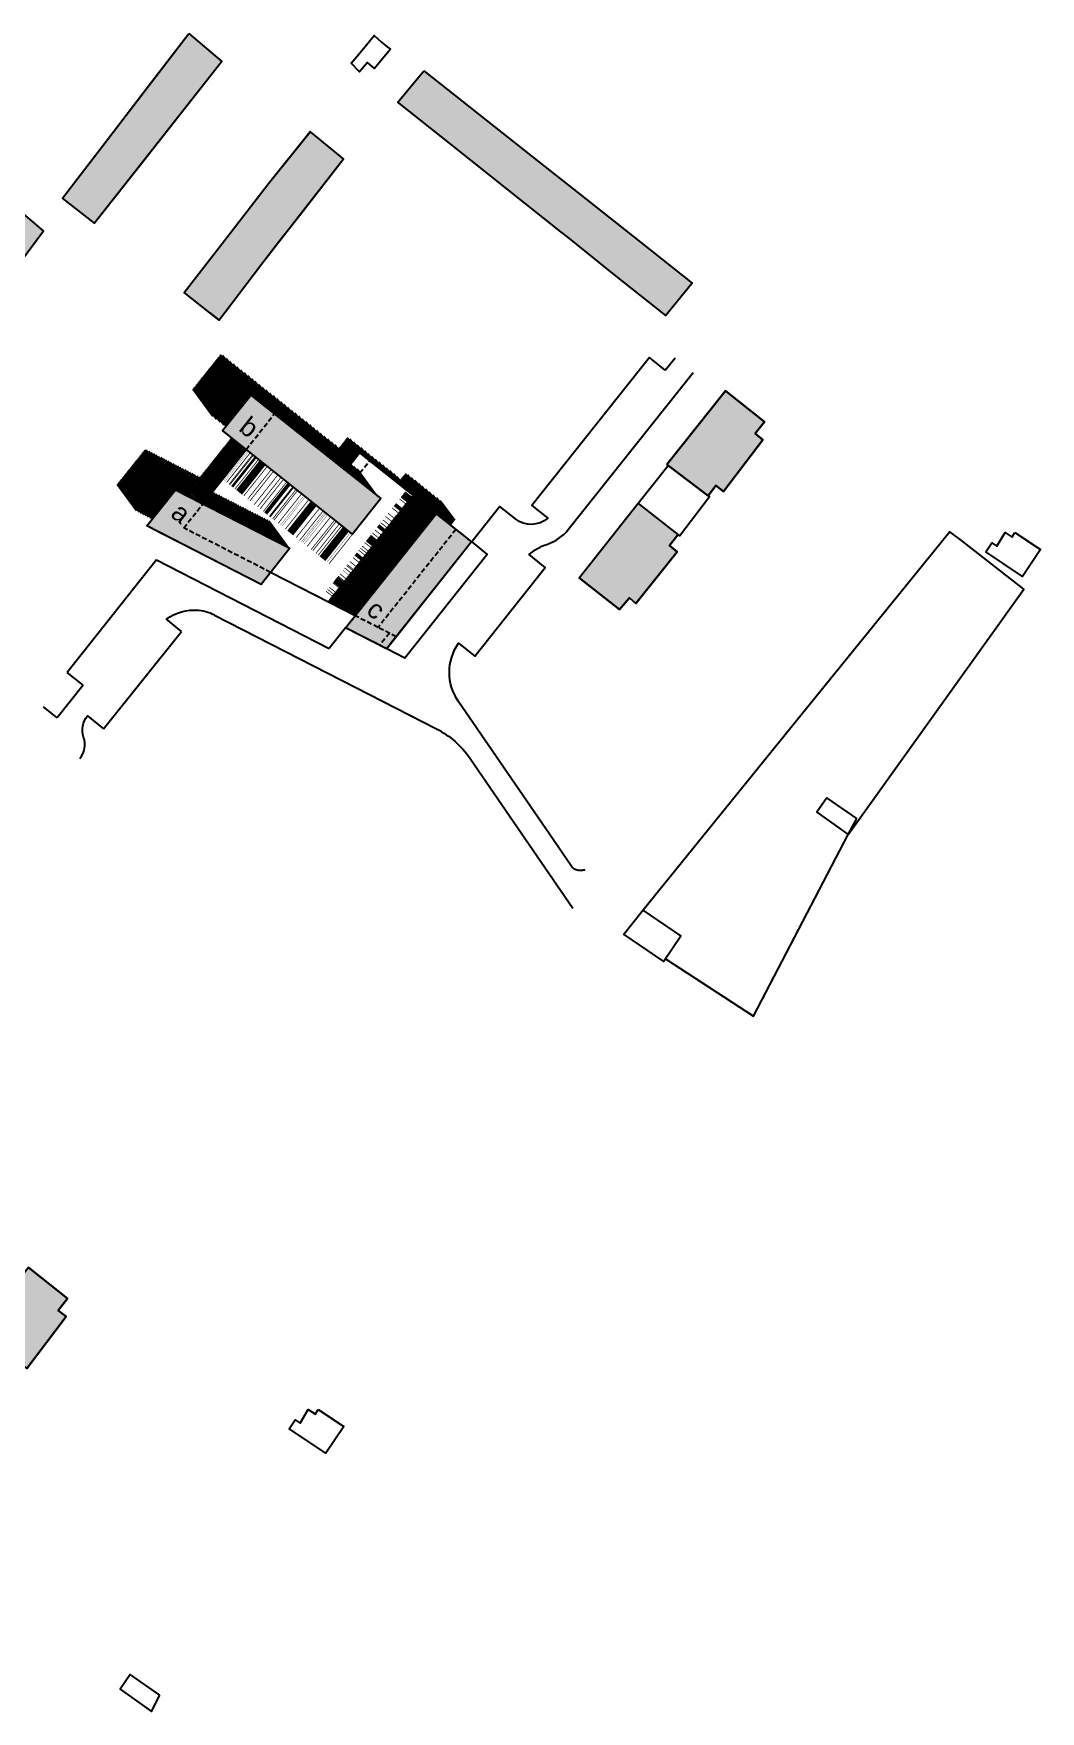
# Model space of a CAD drawing. Header units: metres. Extents: x -664657 to -643449, y -1076720 to -1062383.
# Drawn here: x -661961.7 to -661694.9, y -1067612.3 to -1067168 of the extents above; entities that cross this region are included whole.
import ezdxf

# ---------------------------------------------------------------- set-up
doc = ezdxf.new("R2010")
doc.units = ezdxf.units.M
doc.header["$LTSCALE"] = 0.1
doc.linetypes.add('DASHED', pattern=[19.05, 12.7, -6.35])
doc.layers.get('0').update_dxf_attribs({"color": 8, "lineweight": 9})
for name, color, linetype in [('AA_THER_katastr', 7, 'Continuous'), ('AA_THER_popis', 6, 'Continuous'), ('AA_THER_srafy', 52, 'Continuous'), ('AA_THER_SRAFY KATASTR', 14, 'Continuous'), ('AA_THER_ZELEŇ', 53, 'Continuous'), ('AA_THER_čárkovaná', 5, 'DASHED'), ('Vlastníci', 20, 'Continuous')]:
    doc.layers.add(name, color=color, linetype=linetype)
doc.layers.add('FLOATING-WINDOWS', color=2, linetype='Continuous', plot=False)
doc.styles.get("Standard").update_dxf_attribs({"font": 'arial.ttf', "width": 0.8})
pattern_1 = [(126.512676, (-656030.25998, -1069498.58042), (-0.255182765, -0.188912696), [])]

msp = doc.modelspace()

# ---------------------------------------------------------------- hatches: boundary and pattern name
at = {"layer": 'AA_THER_srafy', "linetype": 'ByBlock', "lineweight": 9}
h = msp.add_hatch(dxfattribs=at)
h.set_pattern_fill('ANSI31', color=250, scale=0.1, angle=120, style=0)
h.set_pattern_definition(pattern_1)
h.paths.add_polyline_path([(-661904.123, -1067263.704), (-661897.861, -1067268.682), (-661897.861, -1067268.682), (-661897.861, -1067268.682), (-661879.044, -1067283.644), (-661876.775, -1067280.789), (-661911.988, -1067252.794), (-661919.614, -1067262.298), (-661914.677, -1067268.943), (-661910.763, -1067272.055)])
at = {"layer": 'AA_THER_srafy', "lineweight": 9}
h = msp.add_hatch(color=254, dxfattribs=at)
h.dxf.hatch_style = 1
h.paths.add_polyline_path([(-661919.602, -1067304.506), (-661901.393, -1067313.831), (-661893.776, -1067304.25), (-661924.038, -1067288.752), (-661931.656, -1067298.333), (-661920.855, -1067303.864)])
h.paths.add_polyline_path([(-661904.123, -1067263.704), (-661869.682, -1067291.087), (-661877.151, -1067300.48), (-661911.591, -1067273.097)])
at = {"layer": 'AA_THER_srafy', "linetype": 'ByBlock', "lineweight": 9}
h = msp.add_hatch(dxfattribs=at)
h.set_pattern_fill('ANSI31', color=250, scale=0.1, angle=120, style=0)
h.set_pattern_definition(pattern_1)
h.paths.add_polyline_path([(-661924.038, -1067288.752), (-661916.775, -1067292.471), (-661905.329, -1067278.075), (-661909.243, -1067274.964), (-661917.575, -1067285.443), (-661932.052, -1067278.03), (-661939.678, -1067287.534), (-661934.741, -1067294.179), (-661930.202, -1067296.504)])
h = msp.add_hatch(dxfattribs=at)
h.set_pattern_fill('ANSI31', color=250, scale=0.1, angle=120, style=0)
h.set_pattern_definition([(126.512676, (-656030.25998, -1069498.58042), (-0.255182765, -0.188912696), [])])
h.paths.add_polyline_path([(-661849.917, -1067296.757), (-661853.62, -1067291.773), (-661863.009, -1067284.307), (-661864.334, -1067285.973), (-661878.395, -1067274.794), (-661880.689, -1067277.678), (-661876.775, -1067280.79), (-661876.775, -1067280.79), (-661875.805, -1067279.569), (-661875.31, -1067278.947), (-661854.99, -1067295.103), (-661854.99, -1067295.103), (-661851.076, -1067298.215), (-661849.746, -1067299.273), (-661850.795, -1067297.861)])
h = msp.add_hatch(dxfattribs=at)
h.set_pattern_fill('ANSI31', color=250, scale=0.1, angle=120, style=0)
h.set_pattern_definition(pattern_1)
h.paths.add_polyline_path([(-661875.05, -1067283.862), (-661877.603, -1067281.832), (-661879.044, -1067283.644), (-661869.682, -1067291.087)], flags=17)
h = msp.add_hatch(dxfattribs=at)
h.set_pattern_fill('ANSI31', color=250, scale=0.1, angle=120, style=0)
h.set_pattern_definition(pattern_1)
h.paths.add_polyline_path([(-661893.776, -1067304.25), (-661899.143, -1067297.025), (-661914.246, -1067289.29), (-661916.775, -1067292.471)])
h = msp.add_hatch(dxfattribs=at)
h.set_pattern_fill('ANSI31', color=250, scale=0.1, angle=120, style=0)
h.set_pattern_definition(pattern_1)
h.paths.add_polyline_path([(-661855.044, -1067295.06), (-661861.251, -1067290.125), (-661883.721, -1067318.387), (-661883.117, -1067318.696), (-661876.459, -1067322.106)])
at = {"layer": 'AA_THER_srafy', "lineweight": 9}
h = msp.add_hatch(color=254, dxfattribs=at)
h.dxf.hatch_style = 1
h.paths.add_polyline_path([(-661845.577, -1067302.587), (-661855.031, -1067295.07), (-661878.998, -1067325.3), (-661868.104, -1067330.879)])
at = {"layer": 'AA_THER_SRAFY KATASTR'}
h = msp.add_hatch(color=252, dxfattribs=at)
h.paths.add_polyline_path([(-661920.552, -1067167.952), (-661911.739, -1067175.327), (-661945.489, -1067218.198), (-661953.989, -1067211.573)])
h.paths.add_polyline_path([(-661888.364, -1067193.952), (-661879.552, -1067201.181), (-661890.239, -1067214.931), (-661901.302, -1067229.077), (-661910.989, -1067241.94), (-661912.456, -1067243.889), (-661914.927, -1067241.94), (-661921.714, -1067236.544), (-661910.427, -1067221.952), (-661899.364, -1067207.702)])
h.paths.add_polyline_path([(-661966.864, -1067213.555), (-661958.989, -1067220.305), (-661979.677, -1067247.963), (-662014.114, -1067291.315), (-662022.864, -1067284.315)])
h.paths.add_polyline_path([(-661865.177, -1067186.077), (-661794.989, -1067241.952), (-661794.114, -1067242.577), (-661787.177, -1067234.077), (-661800.864, -1067223.202), (-661815.239, -1067211.827), (-661829.427, -1067200.577), (-661843.864, -1067189.202), (-661858.239, -1067177.827)])
h = msp.add_hatch(color=252, dxfattribs=at)
h.paths.add_polyline_path([(-661817.065, -1067312.04), (-661806.444, -1067320.465), (-661803.787, -1067317.398), (-661802.101, -1067318.86), (-661791.087, -1067305.191), (-661793.178, -1067303.507), (-661790.878, -1067300.573), (-661801.416, -1067292.312)])
h.paths.add_polyline_path([(-661793.848, -1067282.056), (-661793.5, -1067282.332), (-661782.934, -1067290.326), (-661780.894, -1067287.655), (-661778.856, -1067289.211), (-661768.402, -1067275.519), (-661770.498, -1067273.856), (-661768.018, -1067270.73), (-661778.358, -1067262.528)])
h = msp.add_hatch(color=252, dxfattribs=at)
h.paths.add_polyline_path([(-662001.686, -1067544.247), (-661991.066, -1067552.671), (-661988.409, -1067549.605), (-661986.722, -1067551.066), (-661975.709, -1067537.398), (-661977.799, -1067535.713), (-661975.499, -1067532.779), (-661986.037, -1067524.518)])
h.paths.add_polyline_path([(-661978.47, -1067514.262), (-661978.121, -1067514.539), (-661967.555, -1067522.532), (-661965.516, -1067519.861), (-661963.478, -1067521.417), (-661953.023, -1067507.725), (-661955.119, -1067506.063), (-661952.639, -1067502.936), (-661962.98, -1067494.734)])

# ---------------------------------------------------------------- linework, layer by layer
for q in [(-661914.927, -1067241.94), (-661910.989, -1067241.94)]:
    msp.add_line((-661912.456, -1067243.889), q)
at = {"layer": 'AA_THER_katastr', "color": 1}
for p in [(-661914.927, -1067241.94), (-661910.989, -1067241.94)]:
    msp.add_line(p, (-661912.456, -1067243.889), dxfattribs=at)
at = {"layer": 'AA_THER_katastr'}
for p, q in [((-661778.358, -1067262.528), (-661768.018, -1067270.73)), ((-661768.018, -1067270.73), (-661770.498, -1067273.856)), ((-661770.498, -1067273.856), (-661768.402, -1067275.519)), ((-661768.402, -1067275.519), (-661778.856, -1067289.211)), ((-661801.416, -1067292.312), (-661793.5, -1067282.332)), ((-661793.5, -1067282.332), (-661793.848, -1067282.056)), ((-661782.934, -1067290.326), (-661793.5, -1067282.332)), ((-661780.894, -1067287.655), (-661782.934, -1067290.326)), ((-661778.856, -1067289.211), (-661780.894, -1067287.655)), ((-661817.065, -1067312.04), (-661801.416, -1067292.312)), ((-661790.389, -1067300.956), (-661801.416, -1067292.312)), ((-661782.516, -1067290.645), (-661790.389, -1067300.956)), ((-661782.934, -1067290.326), (-661782.516, -1067290.645)), ((-661793.178, -1067303.507), (-661790.878, -1067300.573)), ((-661802.101, -1067318.86), (-661791.087, -1067305.191)), ((-661791.087, -1067305.191), (-661793.178, -1067303.507)), ((-661817.065, -1067312.04), (-661806.444, -1067320.465)), ((-661806.444, -1067320.465), (-661803.787, -1067317.398)), ((-661803.787, -1067317.398), (-661802.101, -1067318.86)), ((-661962.98, -1067494.734), (-661952.639, -1067502.936)), ((-661952.639, -1067502.936), (-661955.119, -1067506.063)), ((-661955.119, -1067506.063), (-661953.023, -1067507.725)), ((-661953.023, -1067507.725), (-661963.478, -1067521.417))]:
    msp.add_line(p, q, dxfattribs=at)
for points in [[(-661920.552, -1067167.952), (-661911.739, -1067175.327), (-661945.489, -1067218.198), (-661953.989, -1067211.573)], [(-661888.364, -1067193.952), (-661879.552, -1067201.181), (-661890.239, -1067214.931), (-661901.302, -1067229.077), (-661910.989, -1067241.94), (-661912.456, -1067243.889), (-661914.927, -1067241.94), (-661921.714, -1067236.544), (-661910.427, -1067221.952), (-661899.364, -1067207.702)], [(-661966.864, -1067213.555), (-661958.989, -1067220.305), (-661979.677, -1067247.963), (-662014.114, -1067291.315), (-662022.864, -1067284.315), (-661966.864, -1067213.555)]]:
    msp.add_lwpolyline(points, close=True, dxfattribs=at)
msp.add_lwpolyline([(-661778.358, -1067262.528), (-661793.848, -1067282.056)], dxfattribs=at)
at = {"layer": 'AA_THER_SRAFY KATASTR', "const_width": 0.2}
for points in [[(-661904.123, -1067263.704), (-661869.682, -1067291.087), (-661877.151, -1067300.48), (-661911.591, -1067273.097), (-661904.123, -1067263.704)], [(-661878.998, -1067325.3), (-661855.044, -1067295.06), (-661845.57, -1067302.592), (-661868.104, -1067330.879), (-661878.998, -1067325.3)]]:
    msp.add_lwpolyline(points, dxfattribs=at)
msp.add_lwpolyline([(-661919.602, -1067304.506), (-661901.393, -1067313.831), (-661893.776, -1067304.25), (-661924.038, -1067288.752), (-661931.656, -1067298.333), (-661920.855, -1067303.864)], close=True, dxfattribs=at)
at = {"layer": 'AA_THER_ZELEŇ'}
for points, const_width in [([(-661916.775, -1067292.471), (-661905.329, -1067278.075)], 0.35), ([(-661904.918, -1067278.403), (-661911.174, -1067286.271)], 0.05), ([(-661904.645, -1067278.62), (-661910.9, -1067286.488)], 0.05), ([(-661904.239, -1067278.943), (-661910.494, -1067286.811)], 0.2), ([(-661904.239, -1067278.943), (-661910.494, -1067286.811)], 0.2), ([(-661904.223, -1067278.955), (-661910.479, -1067286.823)], 0.2), ([(-661903.607, -1067279.445), (-661909.863, -1067287.313)], 0.2), ([(-661903.411, -1067279.6), (-661909.667, -1067287.468)], 0.2), ([(-661879.044, -1067283.644), (-661875.31, -1067278.947), (-661855.044, -1067295.06)], 0.35), ([(-661902.964, -1067279.956), (-661909.219, -1067287.824)], 0.2), ([(-661902.908, -1067280.001), (-661909.163, -1067287.869)], 0.2), ([(-661902.852, -1067280.045), (-661909.107, -1067287.913)], 0.2), ([(-661902.796, -1067280.09), (-661909.051, -1067287.958)], 0.2), ([(-661902.712, -1067280.157), (-661908.967, -1067288.025)], 0.2), ([(-661902.684, -1067280.179), (-661908.939, -1067288.047)], 0.2), ([(-661902.6, -1067280.246), (-661908.855, -1067288.114)], 0.2), ([(-661902.024, -1067280.704), (-661908.28, -1067288.572)], 0.2), ([(-661900.932, -1067281.571), (-661907.188, -1067289.439)], 2), ([(-661900.557, -1067281.87), (-661906.813, -1067289.738)], 0.2), ([(-661899.717, -1067282.537), (-661905.973, -1067290.405)], 0.2), ([(-661898.654, -1067283.383), (-661904.91, -1067291.251)], 0.2), ([(-661898.066, -1067283.851), (-661904.321, -1067291.719)], 0.2), ([(-661896.891, -1067284.785), (-661903.147, -1067292.653)], 0.2), ([(-661896.062, -1067285.444), (-661902.318, -1067293.312)], 0.2), ([(-661895.407, -1067285.964), (-661901.663, -1067293.832)], 0.2), ([(-661894.54, -1067286.654), (-661900.795, -1067294.522)], 0.2), ([(-661893.898, -1067287.165), (-661900.153, -1067295.032)], 1), ([(-661892.817, -1067288.024), (-661899.073, -1067295.892)], 0.5), ([(-661892.06, -1067288.626), (-661898.316, -1067296.494)], 0.2), ([(-661891.685, -1067288.924), (-661897.941, -1067296.792)], 0.2), ([(-661890.594, -1067289.791), (-661896.849, -1067297.659)], 0.2), ([(-661889.991, -1067290.27), (-661896.247, -1067298.138)], 0.08), ([(-661889.617, -1067290.568), (-661895.872, -1067298.436)], 0.08), ([(-661888.68, -1067291.313), (-661894.935, -1067299.181)], 0.2), ([(-661887.387, -1067292.341), (-661893.642, -1067300.209)], 2), ([(-661886.805, -1067292.804), (-661893.06, -1067300.672)], 0.2), ([(-661858.044, -1067298.956), (-661865.912, -1067292.7)], 1), ([(-661856.833, -1067297.432), (-661864.701, -1067291.177)], 0.2), ([(-661855.887, -1067296.243), (-661863.755, -1067289.987)], 2), ([(-661885.821, -1067293.586), (-661892.076, -1067301.454)], 0.2), ([(-661884.902, -1067294.317), (-661891.157, -1067302.185)], 0.2), ([(-661884.427, -1067294.695), (-661890.682, -1067302.563)], 0.08), ([(-661884.124, -1067294.935), (-661890.38, -1067302.803)], 0.08), ([(-661883.693, -1067295.278), (-661889.949, -1067303.146)], 0.08), ([(-661882.909, -1067295.901), (-661889.165, -1067303.769)], 0.2), ([(-661881.851, -1067296.742), (-661888.107, -1067304.61)], 0.2), ([(-661881.426, -1067297.081), (-661887.681, -1067304.949)], 0.2), ([(-661861.248, -1067302.986), (-661869.116, -1067296.731)], 0.2), ([(-661860.536, -1067302.091), (-661868.404, -1067295.835)], 0.2), ([(-661859.869, -1067301.251), (-661867.737, -1067294.996)], 0.2), ([(-661858.756, -1067299.852), (-661866.624, -1067293.596)], 0.2), ([(-661880.592, -1067297.743), (-661886.848, -1067305.611)], 0.2), ([(-661879.974, -1067298.235), (-661886.229, -1067306.103)], 0.2), ([(-661878.843, -1067299.134), (-661885.099, -1067307.002)], 2), ([(-661877.667, -1067300.069), (-661883.923, -1067307.937)], 0.08), ([(-661877.118, -1067300.505), (-661883.374, -1067308.373)], 0.2), ([(-661865.038, -1067307.753), (-661872.906, -1067301.497)], 2), ([(-661864.46, -1067307.025), (-661872.328, -1067300.77)], 0.2), ([(-661864.007, -1067306.456), (-661871.875, -1067300.201)], 0.2), ([(-661863.362, -1067305.645), (-661871.23, -1067299.389)], 0.2), ([(-661862.498, -1067304.558), (-661870.366, -1067298.302)], 1), ([(-661861.83, -1067303.718), (-661869.698, -1067297.463)], 0.2), ([(-661868.442, -1067312.035), (-661876.31, -1067305.779)], 1), ([(-661867.641, -1067311.027), (-661875.509, -1067304.771)], 0.2), ([(-661867.196, -1067310.467), (-661875.064, -1067304.212)], 0.2), ([(-661866.751, -1067309.908), (-661874.619, -1067303.652)], 0.2), ([(-661866.039, -1067309.012), (-661873.907, -1067302.757)], 0.2), ([(-661865.683, -1067308.564), (-661873.551, -1067302.309)], 0.2), ([(-661898.854, -1067310.637), (-661876.459, -1067322.106)], 0.35), ([(-661871.869, -1067316.344), (-661879.737, -1067310.089)], 0.1), ([(-661871.371, -1067315.718), (-661879.239, -1067309.463)], 0.2), ([(-661870.868, -1067315.085), (-661878.736, -1067308.829)], 0.2), ([(-661870.673, -1067314.84), (-661878.541, -1067308.584)], 0.2), ([(-661870.005, -1067314), (-661877.873, -1067307.745)], 0.2), ([(-661869.177, -1067312.958), (-661877.045, -1067306.702)], 0.2), ([(-661875.888, -1067321.399), (-661883.756, -1067315.144)], 0.2), ([(-661875.888, -1067321.399), (-661883.756, -1067315.144)], 0.2), ([(-661875.443, -1067320.84), (-661883.311, -1067314.584)], 0.2), ([(-661873.797, -1067318.769), (-661881.665, -1067312.513)], 2), ([(-661874.509, -1067319.664), (-661882.377, -1067313.409)], 0.2), ([(-661873.085, -1067317.873), (-661880.953, -1067311.618)], 0.2), ([(-661872.617, -1067317.285), (-661880.485, -1067311.03)], 0.2), ([(-661876.276, -1067321.888), (-661884.144, -1067315.632)], 0.2)]:
    msp.add_lwpolyline(points, dxfattribs=dict(at, const_width=const_width))
at = {"layer": 'AA_THER_čárkovaná'}
for p, q in [((-661905.329, -1067278.075), (-661897.861, -1067268.682)), ((-661876.375, -1067285.766), (-661872.641, -1067281.069)), ((-661849.746, -1067299.273), (-661870.377, -1067325.221)), ((-661849.746, -1067299.273), (-661845.597, -1067302.571)), ((-661870.376, -1067325.221), (-661876.459, -1067322.106)), ((-661865.565, -1067327.685), (-661870.376, -1067325.221)), ((-661867.38, -1067326.755), (-661869.92, -1067329.949))]:
    msp.add_line(p, q, dxfattribs=at)
msp.add_lwpolyline([(-661898.854, -1067310.637), (-661921.853, -1067298.858), (-661916.775, -1067292.471)], dxfattribs=at)
at = {"layer": 'FLOATING-WINDOWS', "color": 1}
for p, q in [((-661794.278, -1067257.122), (-661798.493, -1067253.77)), ((-661794.278, -1067257.122), (-661791.644, -1067253.809)), ((-661929.114, -1067307.329), (-661952.792, -1067337.109)), ((-661929.114, -1067307.329), (-661883.346, -1067330.768)), ((-661913.742, -1067321.943), (-661876.229, -1067341.154)), ((-661943.098, -1067352.072), (-661922.454, -1067326.265)), ((-661878.998, -1067325.3), (-661883.346, -1067330.768)), ((-661948.487, -1067340.532), (-661952.792, -1067337.109)), ((-661948.487, -1067340.532), (-661955.36, -1067349.177)), ((-661955.36, -1067349.177), (-661959.044, -1067346.248))]:
    msp.add_line(p, q, dxfattribs=at)
at = {"layer": 'FLOATING-WINDOWS', "color": 3}
msp.add_line((-661793.848, -1067282.056), (-661778.358, -1067262.528), dxfattribs=at)
at = {"layer": 'FLOATING-WINDOWS', "color": 1}
for points in [[(-661798.493, -1067253.77), (-661829.641, -1067292.947), (-661825.426, -1067296.298, -0.3608527), (-661833.98, -1067296.477), (-661838.102, -1067293.199), (-661845.57, -1067302.592), (-661841.449, -1067305.869), (-661863.292, -1067333.343), (-661868.073, -1067330.895)], [(-661817.653, -1067389.484), (-661815.674, -1067389.406, -0.3496349), (-661819.249, -1067388.311), (-661824.953, -1067379.99), (-661849.123, -1067344.726, -0.3125995), (-661849.045, -1067329.404), (-661844.733, -1067332.826), (-661826.07, -1067309.344), (-661830.362, -1067305.932, -0.1027252), (-661825.666, -1067303.239, 0.1468458), (-661820.001, -1067299.301), (-661786.912, -1067257.683)], [(-661922.454, -1067326.265), (-661926.473, -1067323.069, -0.1899665), (-661918.001, -1067320.685), (-661918.001, -1067320.685), (-661918.001, -1067320.685)], [(-661876.229, -1067341.154), (-661854.859, -1067352.098, -0.1248003), (-661846.003, -1067359.891), (-661818.813, -1067399.561)], [(-661949.392, -1067359.932, 0.2540792), (-661948.398, -1067354.291, -0.2558157), (-661947.379, -1067348.619), (-661943.098, -1067352.072)]]:
    msp.add_lwpolyline(points, format="xyb", dxfattribs=at)
at = {"layer": 'FLOATING-WINDOWS', "lineweight": -3}
msp.add_lwpolyline([(-661845.597, -1067302.571), (-661868.104, -1067330.879), (-661878.998, -1067325.3), (-661876.459, -1067322.106), (-661883.117, -1067318.696), (-661898.854, -1067310.637), (-661901.393, -1067313.831), (-661926.372, -1067301.038), (-661927.605, -1067300.407), (-661931.656, -1067298.333), (-661924.038, -1067288.752), (-661916.775, -1067292.471), (-661905.329, -1067278.075), (-661911.591, -1067273.097), (-661904.123, -1067263.704), (-661879.044, -1067283.644), (-661875.31, -1067278.947), (-661875.31, -1067278.947), (-661845.597, -1067302.571)], dxfattribs=at)
for points in [[(-661904.123, -1067263.704), (-661869.682, -1067291.087), (-661877.151, -1067300.48), (-661911.591, -1067273.097)], [(-661893.776, -1067304.25), (-661901.393, -1067313.831), (-661931.656, -1067298.333), (-661924.038, -1067288.752)], [(-661854.99, -1067295.103), (-661845.597, -1067302.571), (-661868.073, -1067330.895), (-661878.998, -1067325.3)]]:
    msp.add_lwpolyline(points, close=True, dxfattribs=at)
at = {"layer": 'FLOATING-WINDOWS', "color": 1}
for points in [[(-661701.614, -1067300.077), (-661694.864, -1067304.577), (-661699.614, -1067311.702), (-661709.302, -1067305.202), (-661707.739, -1067302.827), (-661706.427, -1067303.702), (-661704.239, -1067300.077), (-661702.364, -1067301.327)], [(-661886.236, -1067532.284), (-661879.486, -1067536.784), (-661884.236, -1067543.909), (-661893.923, -1067537.409), (-661892.361, -1067535.034), (-661891.048, -1067535.909), (-661888.861, -1067532.284), (-661886.986, -1067533.534)]]:
    msp.add_lwpolyline(points, close=True, dxfattribs=at)
msp.add_arc((-661919.212, -1067332.623), 12, 62.88205, 86.46381, dxfattribs=at)
at = {"layer": 'Vlastníci', "color": 0, "lineweight": -3}
for points in [[(-661920.552, -1067167.952), (-661911.739, -1067175.327), (-661922.489, -1067188.952), (-661933.489, -1067202.948), (-661945.489, -1067218.198), (-661953.989, -1067211.573), (-661941.989, -1067195.948), (-661931.183, -1067181.822)], [(-661867.052, -1067172.077), (-661871.302, -1067177.202), (-661873.177, -1067175.577), (-661875.302, -1067178.077), (-661875.302, -1067178.077), (-661877.489, -1067175.81), (-661875.489, -1067173.435), (-661871.427, -1067168.452), (-661869.427, -1067170.202), (-661867.927, -1067171.452)], [(-661858.239, -1067177.827), (-661843.864, -1067189.202), (-661829.427, -1067200.577), (-661815.239, -1067211.827), (-661800.864, -1067223.202), (-661787.177, -1067234.077), (-661794.114, -1067242.577), (-661807.739, -1067231.827), (-661820.135, -1067221.889), (-661821.932, -1067220.46), (-661836.239, -1067209.077), (-661850.549, -1067197.707), (-661865.177, -1067186.077)], [(-661888.364, -1067193.952), (-661879.552, -1067201.181), (-661890.239, -1067214.952), (-661894.425, -1067220.359), (-661895.714, -1067221.896), (-661901.302, -1067229.065), (-661910.989, -1067241.94), (-661912.456, -1067243.889), (-661914.927, -1067241.94), (-661921.714, -1067236.544), (-661910.427, -1067221.952), (-661899.364, -1067207.702), (-661888.364, -1067193.931)], [(-661958.989, -1067220.305), (-661979.677, -1067247.952), (-661991.177, -1067262.452), (-662002.427, -1067276.827), (-662014.055, -1067291.363), (-662014.114, -1067291.315), (-662014.114, -1067291.315), (-662022.864, -1067284.315), (-662011.37, -1067269.822), (-662000.052, -1067255.577), (-661989.052, -1067241.952), (-661977.989, -1067227.702), (-661966.864, -1067213.555)], [(-661793.848, -1067282.056), (-661782.934, -1067290.326), (-661780.894, -1067287.655), (-661778.856, -1067289.211), (-661768.402, -1067275.519), (-661770.498, -1067273.856), (-661768.018, -1067270.73), (-661778.358, -1067262.528)], [(-661782.934, -1067290.326), (-661782.516, -1067290.645), (-661790.389, -1067300.956), (-661790.878, -1067300.573), (-661793.178, -1067303.507), (-661791.087, -1067305.191), (-661802.101, -1067318.86), (-661803.787, -1067317.398), (-661806.444, -1067320.465), (-661817.065, -1067312.04), (-661801.416, -1067292.312), (-661793.5, -1067282.332)], [(-661805.239, -1067406.571), (-661794.739, -1067413.696), (-661794.18, -1067412.95), (-661770.864, -1067428.202), (-661745.802, -1067380.05), (-661743.114, -1067376.224), (-661699.239, -1067315.077), (-661715.802, -1067302.202), (-661718.887, -1067299.903), (-661759.5, -1067349.975), (-661800.114, -1067400.046)], [(-661743.552, -1067375.8), (-661751.427, -1067370.3), (-661754.114, -1067374.175), (-661745.812, -1067380.07)], [(-661794.739, -1067413.696), (-661790.177, -1067406.921), (-661800.114, -1067400.046), (-661805.223, -1067406.556)], [(-661978.47, -1067514.262), (-661967.555, -1067522.532), (-661965.516, -1067519.861), (-661963.478, -1067521.417), (-661953.023, -1067507.725), (-661955.119, -1067506.063), (-661952.639, -1067502.936), (-661962.98, -1067494.734)], [(-661928.173, -1067608.006), (-661936.048, -1067602.506), (-661938.736, -1067606.381), (-661930.434, -1067612.276)]]:
    msp.add_lwpolyline(points, close=True, dxfattribs=at)

# ---------------------------------------------------------------- texts
at = {"layer": 'AA_THER_popis'}
for s, p in [('b', (-661907.584, -1067272.912)), ('a', (-661925.642, -1067295.624)), ('c', (-661873.804, -1067321.294))]:
    msp.add_text(s, height=5, rotation=321.51268, dxfattribs=at).set_placement(p)

doc.saveas('drawing.dxf')
